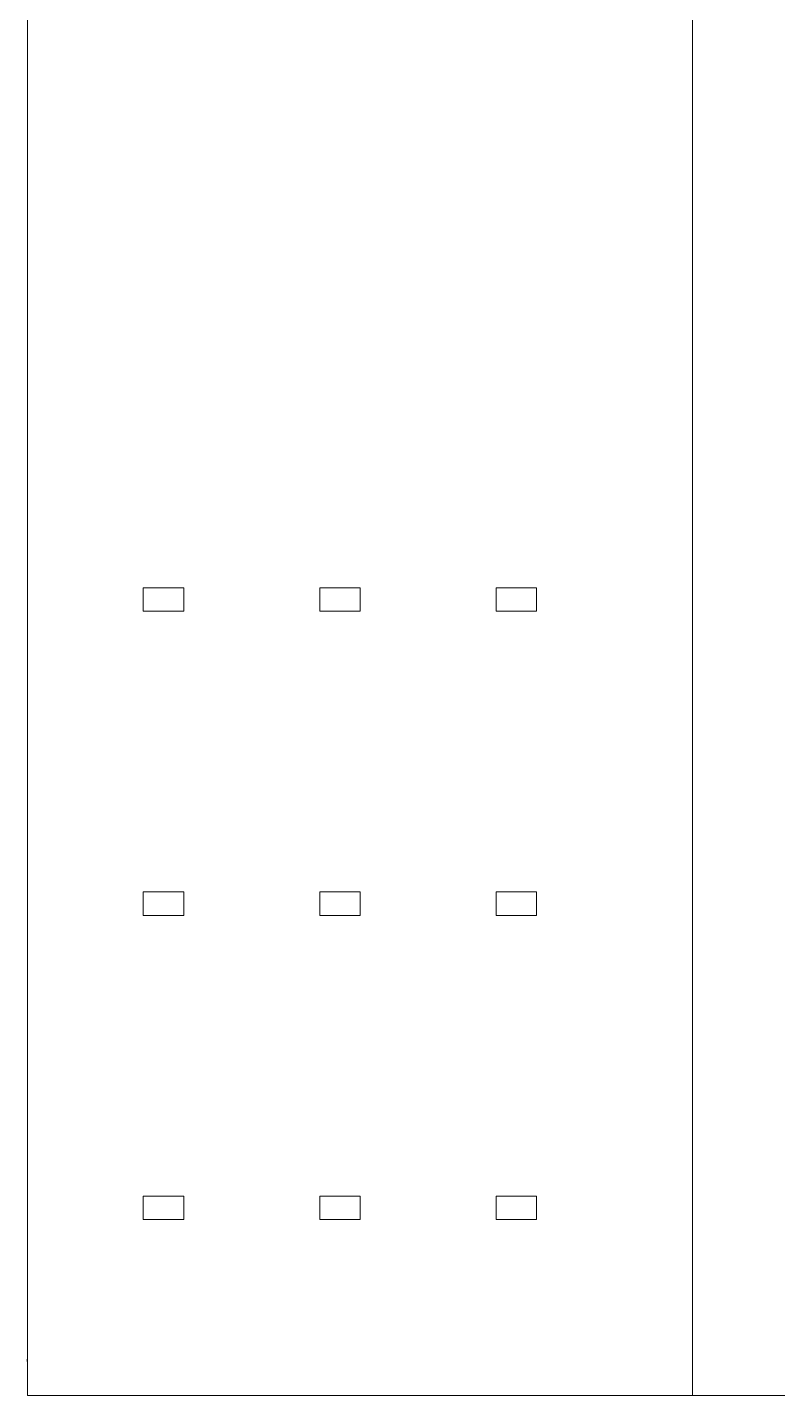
# Model space of a CAD drawing. Header units: millimetres. Extents: x 337 to 2510, y -469 to 429.
# Drawn here: x 433 to 528.8, y 104.2 to 278.9 of the extents above; entities that cross this region are included whole.
import ezdxf

# ---------------------------------------------------------------- set-up
doc = ezdxf.new("R2010")
doc.units = ezdxf.units.MM
doc.header["$MEASUREMENT"] = 0
doc.layers.add('Layer 1', color=7, linetype='Continuous')

msp = doc.modelspace()

# ---------------------------------------------------------------- linework, layer by layer
at = {"layer": 'Layer 1', "lineweight": 9}
for points in [[(433.0406, 109.2054), (433.0406, 109.2054), (433.0406, 424.0913), (433.0406, 424.0913)], [(517.9777, 104.2064), (517.9777, 104.2064), (517.9777, 424.0913), (517.9777, 424.0913)], [(447.8284, 204.3804), (447.8284, 204.3804), (447.8284, 207.3794), (447.8284, 207.3794)], [(447.8284, 207.3794), (447.8284, 207.3794), (452.9844, 207.3794), (452.9844, 207.3794)], [(452.9844, 207.3794), (452.9844, 207.3794), (452.9844, 204.3804), (452.9844, 204.3804)], [(470.3512, 204.3804), (470.3512, 204.3804), (470.3512, 207.3794), (470.3512, 207.3794)], [(470.3512, 207.3794), (470.3512, 207.3794), (475.5081, 207.3794), (475.5081, 207.3794)], [(475.5081, 207.3794), (475.5081, 207.3794), (475.5081, 204.3804), (475.5081, 204.3804)], [(498.0309, 207.3804), (498.0309, 207.3804), (492.875, 207.3804), (492.875, 207.3804)], [(492.875, 207.3804), (492.875, 207.3804), (492.875, 204.3804), (492.875, 204.3804)], [(498.0309, 204.3804), (498.0309, 204.3804), (498.0309, 207.3804), (498.0309, 207.3804)], [(452.9844, 204.3804), (452.9844, 204.3804), (447.8284, 204.3804), (447.8284, 204.3804)], [(475.5081, 204.3804), (475.5081, 204.3804), (470.3512, 204.3804), (470.3512, 204.3804)], [(492.875, 204.3804), (492.875, 204.3804), (498.0309, 204.3804), (498.0309, 204.3804)], [(452.9844, 168.5318), (452.9844, 168.5318), (447.8284, 168.5318), (447.8284, 168.5318)], [(447.8284, 168.5318), (447.8284, 168.5318), (447.8284, 165.5328), (447.8284, 165.5328)], [(452.9844, 165.5328), (452.9844, 165.5328), (452.9844, 168.5318), (452.9844, 168.5318)], [(475.5081, 168.5318), (475.5081, 168.5318), (470.3512, 168.5318), (470.3512, 168.5318)], [(470.3512, 168.5318), (470.3512, 168.5318), (470.3512, 165.5328), (470.3512, 165.5328)], [(475.5081, 165.5328), (475.5081, 165.5328), (475.5081, 168.5318), (475.5081, 168.5318)], [(492.875, 168.5328), (492.875, 168.5328), (492.875, 165.5328), (492.875, 165.5328)], [(498.0309, 168.5328), (498.0309, 168.5328), (492.875, 168.5328), (492.875, 168.5328)], [(498.0309, 165.5328), (498.0309, 165.5328), (498.0309, 168.5328), (498.0309, 168.5328)], [(447.8284, 165.5328), (447.8284, 165.5328), (452.9844, 165.5328), (452.9844, 165.5328)], [(470.3512, 165.5328), (470.3512, 165.5328), (475.5081, 165.5328), (475.5081, 165.5328)], [(492.875, 165.5328), (492.875, 165.5328), (498.0309, 165.5328), (498.0309, 165.5328)], [(452.9844, 129.6842), (452.9844, 129.6842), (447.8284, 129.6842), (447.8284, 129.6842)], [(447.8284, 129.6842), (447.8284, 129.6842), (447.8284, 126.6852), (447.8284, 126.6852)], [(452.9844, 126.6852), (452.9844, 126.6852), (452.9844, 129.6842), (452.9844, 129.6842)], [(470.3512, 129.6842), (470.3512, 129.6842), (475.5081, 129.6842), (475.5081, 129.6842)], [(470.3512, 126.6852), (470.3512, 126.6852), (470.3512, 129.6842), (470.3512, 129.6842)], [(475.5081, 129.6842), (475.5081, 129.6842), (475.5081, 126.6852), (475.5081, 126.6852)], [(492.875, 129.6852), (492.875, 129.6852), (492.875, 126.6852), (492.875, 126.6852)], [(498.0309, 129.6852), (498.0309, 129.6852), (492.875, 129.6852), (492.875, 129.6852)], [(498.0309, 126.6852), (498.0309, 126.6852), (498.0309, 129.6852), (498.0309, 129.6852)], [(447.8284, 126.6852), (447.8284, 126.6852), (452.9844, 126.6852), (452.9844, 126.6852)], [(475.5081, 126.6852), (475.5081, 126.6852), (470.3512, 126.6852), (470.3512, 126.6852)], [(492.875, 126.6852), (492.875, 126.6852), (498.0309, 126.6852), (498.0309, 126.6852)], [(433.0406, 109.2054), (433.0406, 109.2054), (432.9976, 108.5534), (432.9976, 108.5534)], [(433.0406, 104.2064), (433.0406, 104.2064), (433.0406, 109.2054), (433.0406, 109.2054)], [(433.0406, 104.2064), (433.0406, 104.2064), (517.9777, 104.2064), (517.9777, 104.2064)], [(517.9777, 104.2064), (517.9777, 104.2064), (602.9159, 104.2064), (602.9159, 104.2064)]]:
    msp.add_open_spline(points, degree=3, dxfattribs=at)

doc.saveas('drawing.dxf')
